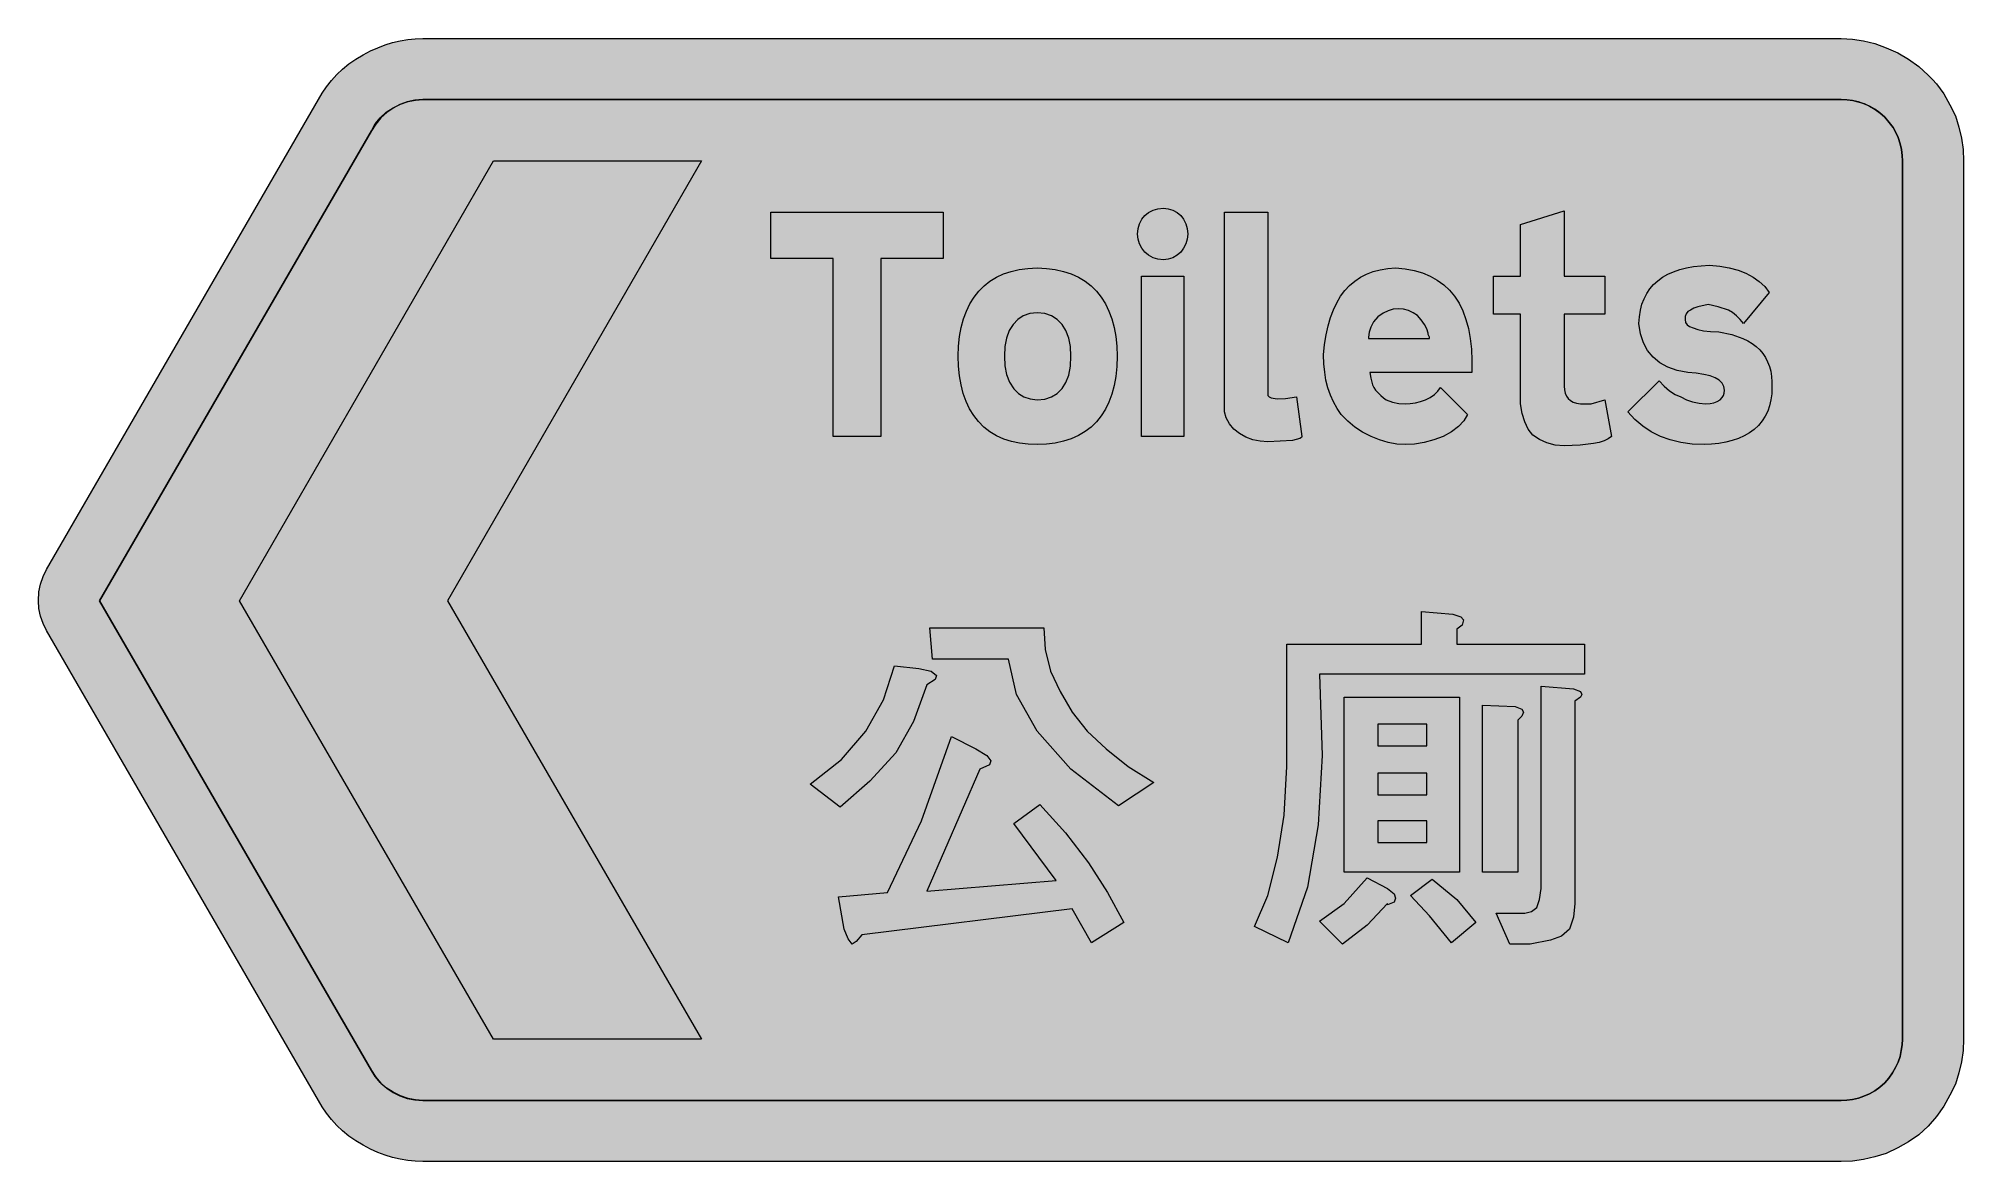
# Model space of a CAD drawing. Header units: metres. Extents: x 72 to 497, y 15 to 264.
import ezdxf

# ---------------------------------------------------------------- set-up
doc = ezdxf.new("R2010")
doc.units = ezdxf.units.M
for name, color, linetype, true_color in [('FILL_BLACK_000000', 7, 'Continuous', 0x000000), ('FILL_BLUE_0000FF', 7, 'Continuous', 0x0000ff), ('FILL_WHITE_FFFFFF', 7, 'Continuous', 0xffffff)]:
    doc.layers.add(name, color=color, linetype=linetype, true_color=true_color)

msp = doc.modelspace()

# ---------------------------------------------------------------- hatches: boundary and pattern name
at = {"layer": 'FILL_BLACK_000000', "true_color": 0x000000}
h = msp.add_hatch(color=7, dxfattribs=at)
h.dxf.hatch_style = 1
h.paths.add_polyline_path([(218.25, 42.48), (172.35, 42.48), (116.25, 139.38), (172.35, 236.58), (218.25, 236.58), (162.15, 139.38), (218.25, 42.48)])
h = msp.add_hatch(color=7, dxfattribs=at)
h.dxf.hatch_style = 1
h.paths.add_polyline_path([(325.54, 219.27), (325.23, 218.22), (324.73, 217.26), (324.08, 216.4), (323.28, 215.69), (322.36, 215.15), (321.34, 214.8), (320.25, 214.68), (319.06, 214.8), (317.97, 215.15), (317, 215.69), (316.16, 216.4), (315.48, 217.26), (314.98, 218.22), (314.66, 219.27), (314.55, 220.38), (314.66, 221.57), (314.98, 222.66), (315.48, 223.63), (316.16, 224.47), (317, 225.15), (317.97, 225.65), (319.06, 225.97), (320.25, 226.08), (321.34, 225.97), (322.36, 225.65), (323.28, 225.15), (324.08, 224.47), (324.73, 223.63), (325.23, 222.66), (325.54, 221.57), (325.65, 220.38), (325.54, 219.27)])
h = msp.add_hatch(color=7, dxfattribs=at)
h.dxf.hatch_style = 1
h.paths.add_polyline_path([(417.75, 211.08), (417.75, 202.68), (408.75, 202.68), (408.75, 186.78), (408.81, 185.94), (408.97, 185.2), (409.26, 184.59), (409.65, 184.08), (410.16, 183.64), (410.78, 183.25), (411.51, 182.98), (412.35, 182.88), (414.75, 182.88), (417.75, 183.78), (419.25, 175.68), (418.49, 175.16), (417.57, 174.72), (416.48, 174.36), (415.24, 174.07), (412.29, 173.7), (408.75, 173.58), (406.79, 173.74), (404.96, 174.22), (403.31, 174.97), (401.85, 175.98), (400.84, 177.27), (400.05, 178.87), (399.49, 180.75), (399.15, 182.88), (399.15, 202.68), (393.15, 202.68), (393.15, 211.08), (399.15, 211.08), (399.15, 222.48), (408.75, 225.48), (408.75, 211.08), (417.75, 211.08)])
h = msp.add_hatch(color=7, dxfattribs=at)
h.dxf.hatch_style = 1
h.paths.add_polyline_path([(257.85, 175.68), (247.35, 175.68), (247.35, 214.98), (233.55, 214.98), (233.55, 225.18), (271.65, 225.18), (271.65, 214.98), (257.85, 214.98), (257.85, 175.68)])
h = msp.add_hatch(color=7, dxfattribs=at)
h.dxf.hatch_style = 1
h.paths.add_polyline_path([(343.35, 186.48), (343.35, 186.18), (343.35, 184.98), (343.35, 184.68), (343.65, 184.38), (344.08, 184.17), (345.37, 183.97), (347.23, 184.05), (349.65, 184.38), (350.85, 175.68), (350.73, 175.45), (350.36, 175.23), (348.75, 174.78), (343.35, 174.48), (341.61, 174.59), (339.98, 174.93), (338.46, 175.49), (337.05, 176.28), (335.82, 177.28), (334.84, 178.45), (334.14, 179.74), (333.75, 181.08), (333.75, 182.28), (333.75, 183.18), (333.75, 183.48), (333.75, 225.18), (343.35, 225.18), (343.35, 186.48)])
h = msp.add_hatch(color=7, dxfattribs=at)
h.dxf.hatch_style = 1
h.paths.add_polyline_path([(309.76, 188.92), (309.39, 186.9), (308.89, 185.02), (308.24, 183.27), (307.46, 181.67), (306.53, 180.22), (305.48, 178.9), (304.28, 177.74), (302.96, 176.73), (301.51, 175.86), (299.93, 175.15), (298.22, 174.6), (296.38, 174.2), (294.43, 173.96), (292.35, 173.88), (290.37, 173.95), (288.48, 174.17), (286.69, 174.54), (285, 175.08), (283.43, 175.78), (281.97, 176.66), (280.64, 177.73), (279.45, 178.98), (278.4, 180.3), (277.48, 181.78), (276.71, 183.4), (276.07, 185.17), (275.58, 187.06), (275.23, 189.06), (275.02, 191.17), (274.95, 193.38), (275.02, 195.63), (275.24, 197.75), (275.6, 199.75), (276.11, 201.62), (276.75, 203.35), (277.53, 204.96), (278.44, 206.42), (279.49, 207.74), (280.66, 208.92), (281.97, 209.95), (283.4, 210.83), (284.95, 211.56), (286.62, 212.13), (288.42, 212.55), (290.33, 212.8), (292.35, 212.88), (294.43, 212.8), (296.38, 212.55), (298.22, 212.13), (299.93, 211.56), (301.51, 210.83), (302.96, 209.95), (304.28, 208.92), (305.48, 207.74), (306.53, 206.42), (307.46, 204.96), (308.24, 203.35), (308.89, 201.62), (309.39, 199.75), (309.76, 197.75), (309.98, 195.63), (310.05, 193.38), (309.98, 191.08), (309.76, 188.92)])
h.paths.add_polyline_path([(299.35, 197.41), (298.74, 199.05), (297.9, 200.43), (296.83, 201.52), (295.55, 202.32), (294.05, 202.81), (292.35, 202.98), (290.75, 202.81), (289.33, 202.32), (288.09, 201.52), (287.06, 200.43), (286.24, 199.05), (285.64, 197.41), (285.27, 195.52), (285.15, 193.38), (285.27, 191.24), (285.64, 189.33), (286.29, 187.64), (287.25, 186.18), (288.26, 185.17), (289.46, 184.42), (290.84, 183.94), (292.35, 183.78), (294.05, 183.93), (295.55, 184.39), (296.83, 185.16), (297.9, 186.22), (298.74, 187.57), (299.35, 189.22), (299.72, 191.16), (299.85, 193.38), (299.72, 195.52), (299.35, 197.41)], flags=16)
h = msp.add_hatch(color=7, dxfattribs=at)
h.dxf.hatch_style = 1
h.paths.add_polyline_path([(366.04, 188.54), (366.45, 187.08), (366.73, 186.45), (367.13, 185.88), (368.25, 184.68), (368.84, 184.17), (369.47, 183.77), (370.84, 183.22), (372.26, 182.95), (373.65, 182.88), (374.77, 182.94), (375.9, 183.1), (377.03, 183.39), (378.15, 183.78), (379.21, 184.29), (380.14, 184.9), (380.89, 185.64), (381.45, 186.48), (387.45, 180.48), (386.61, 179.14), (385.42, 177.85), (383.91, 176.68), (382.05, 175.68), (379.98, 174.89), (377.85, 174.33), (375.72, 173.99), (373.65, 173.88), (371.8, 173.99), (369.9, 174.33), (368, 174.89), (366.15, 175.68), (364.23, 176.64), (362.51, 177.74), (360.96, 179.01), (359.55, 180.48), (358.61, 181.86), (357.8, 183.3), (357.13, 184.81), (356.59, 186.4), (356.17, 188.08), (355.88, 189.85), (355.71, 191.71), (355.65, 193.68), (355.87, 195.97), (356.2, 198.11), (356.63, 200.11), (357.16, 201.95), (357.8, 203.66), (358.55, 205.21), (359.39, 206.63), (360.34, 207.89), (361.39, 209.02), (362.54, 210), (363.79, 210.83), (365.14, 211.53), (366.59, 212.08), (368.15, 212.49), (369.8, 212.75), (371.55, 212.88), (373.67, 212.68), (375.66, 212.32), (377.5, 211.79), (379.2, 211.08), (380.75, 210.22), (382.17, 209.18), (383.44, 207.98), (384.56, 206.62), (385.55, 205.09), (386.38, 203.39), (387.08, 201.53), (387.62, 199.51), (388.03, 197.32), (388.28, 194.97), (388.39, 192.46), (388.35, 189.78), (365.85, 189.78), (366.04, 188.54)])
h.paths.add_polyline_path([(379.05, 197.58), (378.75, 198.18), (378.75, 198.48), (378.42, 199.43), (377.89, 200.43), (377.19, 201.43), (376.35, 202.38), (375.4, 202.99), (374.36, 203.47), (373.27, 203.77), (372.15, 203.88), (371.02, 203.77), (369.9, 203.43), (368.77, 202.87), (367.65, 202.08), (366.69, 200.95), (366.04, 199.83), (365.67, 198.7), (365.55, 197.58), (365.55, 197.28), (379.05, 197.28), (379.05, 197.58)], flags=16)
h = msp.add_hatch(color=7, dxfattribs=at)
h.dxf.hatch_style = 1
h.paths.add_polyline_path([(454.59, 185.06), (454.42, 183.72), (454.13, 182.46), (453.71, 181.27), (453.17, 180.15), (452.5, 179.1), (451.69, 178.11), (450.75, 177.18), (449.68, 176.44), (448.51, 175.78), (447.24, 175.21), (445.88, 174.74), (444.43, 174.37), (442.9, 174.1), (441.31, 173.94), (439.65, 173.88), (437.02, 173.99), (434.54, 174.33), (432.2, 174.89), (430.01, 175.68), (427.98, 176.69), (426.11, 177.93), (424.4, 179.39), (422.85, 181.08), (429.75, 187.98), (430.88, 186.74), (432.04, 185.73), (433.25, 184.94), (434.55, 184.38), (435.77, 183.77), (437.14, 183.29), (438.56, 182.99), (439.95, 182.88), (440.97, 182.94), (441.83, 183.1), (442.57, 183.39), (443.25, 183.78), (443.64, 184.23), (443.93, 184.72), (444.09, 185.26), (444.15, 185.88), (444.02, 186.72), (443.64, 187.46), (443.01, 188.09), (442.13, 188.62), (440.99, 189.05), (439.59, 189.38), (437.95, 189.62), (436.05, 189.78), (433.72, 190.24), (431.66, 190.96), (429.89, 191.93), (428.4, 193.15), (427.19, 194.63), (426.26, 196.36), (425.62, 198.34), (425.25, 200.58), (425.37, 202.11), (425.6, 203.53), (425.95, 204.86), (426.42, 206.1), (427.01, 207.23), (427.71, 208.27), (428.52, 209.22), (429.45, 210.07), (430.49, 210.82), (431.64, 211.48), (432.91, 212.05), (434.28, 212.52), (435.76, 212.9), (437.35, 213.18), (439.05, 213.38), (440.85, 213.48), (443.13, 213.28), (445.23, 212.92), (447.16, 212.4), (448.91, 211.72), (450.48, 210.88), (451.86, 209.89), (453.05, 208.76), (454.05, 207.48), (448.35, 200.58), (447.62, 201.47), (446.81, 202.3), (445.95, 203.03), (445.05, 203.58), (442.8, 204.29), (440.55, 204.78), (438.26, 204.29), (437.39, 203.98), (436.65, 203.58), (436.08, 203.25), (435.71, 202.75), (435.51, 202.15), (435.45, 201.48), (435.56, 200.86), (435.9, 200.35), (436.46, 199.96), (437.25, 199.68), (438.27, 199.29), (439.54, 199), (441.09, 198.84), (442.95, 198.78), (445.79, 198.19), (448.24, 197.32), (449.31, 196.79), (450.29, 196.18), (451.17, 195.51), (451.95, 194.77), (452.63, 193.96), (453.22, 193.09), (453.7, 192.15), (454.09, 191.14), (454.38, 190.07), (454.57, 188.94), (454.66, 187.74), (454.65, 186.48), (454.59, 185.06)])
h = msp.add_hatch(color=7, dxfattribs=at)
h.dxf.hatch_style = 1
h.paths.add_polyline_path([(315.45, 175.68), (315.45, 211.08), (324.75, 211.08), (324.75, 175.68), (315.45, 175.68)])
h = msp.add_hatch(color=7, dxfattribs=at)
h.dxf.hatch_style = 1
h.paths.add_polyline_path([(377.25, 129.78), (377.25, 136.98), (384.15, 136.38), (385.95, 135.78), (386.55, 135.18), (386.25, 133.98), (385.05, 133.08), (385.05, 129.78), (413.25, 129.78), (413.25, 123.18), (354.75, 123.18), (355.35, 105.18), (354.45, 89.88), (352.05, 76.08), (347.85, 63.78), (340.35, 67.38), (343.35, 74.28), (345.45, 82.68), (346.95, 91.98), (347.55, 102.78), (347.55, 129.78), (377.25, 129.78)])
h = msp.add_hatch(color=7, dxfattribs=at)
h.dxf.hatch_style = 1
h.paths.add_polyline_path([(293.85, 133.38), (294.15, 128.58), (295.35, 123.78), (297.45, 119.28), (300.15, 114.78), (303.45, 110.58), (307.65, 106.68), (312.45, 102.78), (318.15, 99.18), (310.35, 94.08), (299.85, 102.18), (292.35, 110.58), (287.85, 118.68), (286.05, 126.48), (269.25, 126.48), (268.65, 133.38), (293.85, 133.38)])
h = msp.add_hatch(color=7, dxfattribs=at)
h.dxf.hatch_style = 1
h.paths.add_polyline_path([(268.95, 123.78), (270.15, 122.88), (269.85, 121.98), (268.05, 120.78), (265.05, 112.68), (261.15, 105.78), (255.45, 99.48), (248.85, 93.78), (242.25, 98.88), (249.15, 104.28), (254.55, 110.58), (258.45, 117.48), (260.85, 124.98), (266.25, 124.38), (268.95, 123.78)])
h = msp.add_hatch(color=7, dxfattribs=at)
h.dxf.hatch_style = 1
h.paths.add_polyline_path([(410.85, 119.88), (412.35, 119.28), (412.65, 118.68), (412.35, 118.08), (411.15, 117.18), (411.15, 72.48), (410.85, 69.48), (409.95, 66.78), (408.15, 65.28), (405.75, 64.38), (401.25, 63.48), (396.75, 63.48), (393.75, 70.38), (400.05, 70.38), (401.55, 70.68), (402.75, 71.58), (403.35, 73.38), (403.65, 75.78), (403.65, 120.48), (410.85, 119.88)])
h = msp.add_hatch(color=7, dxfattribs=at)
h.dxf.hatch_style = 1
h.paths.add_polyline_path([(360.15, 118.08), (385.65, 118.08), (385.65, 79.38), (360.15, 79.38), (360.15, 118.08)])
h.paths.add_polyline_path([(367.65, 107.28), (378.45, 107.28), (378.45, 112.08), (367.65, 112.08), (367.65, 107.28)], flags=16)
h.paths.add_polyline_path([(367.65, 101.28), (367.65, 96.48), (378.45, 96.48), (378.45, 101.28), (367.65, 101.28)], flags=16)
h.paths.add_polyline_path([(378.45, 90.78), (367.65, 90.78), (367.65, 85.98), (378.45, 85.98), (378.45, 90.78)], flags=16)
h = msp.add_hatch(color=7, dxfattribs=at)
h.dxf.hatch_style = 1
h.paths.add_polyline_path([(397.95, 115.98), (399.45, 115.38), (399.75, 114.78), (399.45, 113.88), (398.55, 112.98), (398.55, 79.38), (390.75, 79.38), (390.75, 116.28), (397.95, 115.98)])
h = msp.add_hatch(color=7, dxfattribs=at)
h.dxf.hatch_style = 1
h.paths.add_polyline_path([(281.25, 105.18), (282.15, 103.98), (281.85, 103.08), (279.75, 102.18), (268.05, 75.18), (296.55, 77.58), (287.25, 90.18), (292.95, 94.38), (298.65, 88.08), (303.75, 81.48), (307.95, 74.88), (311.55, 68.28), (304.35, 63.78), (300.15, 71.28), (253.65, 65.58), (252.45, 64.08), (251.55, 63.48), (250.65, 64.68), (249.75, 66.78), (248.55, 73.98), (259.35, 74.88), (266.85, 90.78), (273.45, 109.38), (278.85, 106.68), (281.25, 105.18)])
h = msp.add_hatch(color=7, dxfattribs=at)
h.dxf.hatch_style = 1
h.paths.add_polyline_path([(371.25, 74.58), (371.55, 73.68), (371.25, 72.78), (369.75, 72.18), (369.75, 72.48), (365.25, 67.68), (359.85, 63.48), (354.75, 68.58), (360.15, 72.48), (365.25, 78.18), (369.75, 75.78), (371.25, 74.58)])
h = msp.add_hatch(color=7, dxfattribs=at)
h.dxf.hatch_style = 1
h.paths.add_polyline_path([(385.05, 73.38), (389.25, 68.28), (383.85, 63.78), (379.05, 69.78), (374.85, 74.28), (379.65, 77.88), (385.05, 73.38)])
at = {"layer": 'FILL_BLUE_0000FF', "true_color": 0x0000ff}
h = msp.add_hatch(color=7, dxfattribs=at)
h.dxf.hatch_style = 1
h.paths.add_polyline_path([(472.42, 263.46), (474.9, 263.09), (477.38, 262.44), (479.85, 261.48), (482.44, 260.42), (484.84, 259.04), (487.06, 257.39), (489.15, 255.48), (490.12, 254.54), (491.02, 253.53), (492.6, 251.32), (493.96, 248.94), (495.15, 246.48), (495.94, 244), (496.5, 241.53), (496.84, 239.05), (496.95, 236.58), (496.95, 42.48), (496.84, 40), (496.5, 37.53), (495.94, 35.05), (495.15, 32.58), (493.96, 30.11), (492.6, 27.7), (491.02, 25.41), (489.15, 23.28), (487.06, 21.41), (484.84, 19.83), (482.44, 18.47), (479.85, 17.28), (477.38, 16.49), (474.9, 15.93), (472.42, 15.59), (469.95, 15.48), (156.75, 15.48), (155.06, 15.54), (153.38, 15.7), (151.7, 15.99), (150.04, 16.38), (148.39, 16.89), (146.75, 17.5), (145.14, 18.24), (143.55, 19.08), (141.92, 20.03), (140.4, 21.09), (138.99, 22.24), (137.7, 23.47), (136.52, 24.77), (135.45, 26.13), (134.49, 27.53), (133.65, 28.98), (73.65, 132.78), (72.86, 134.36), (72.3, 135.97), (71.96, 137.63), (71.85, 139.38), (71.96, 141.3), (72.3, 143.05), (72.86, 144.7), (73.65, 146.28), (133.65, 250.08), (134.49, 251.53), (135.45, 252.93), (136.52, 254.29), (137.7, 255.59), (138.99, 256.82), (140.4, 257.97), (141.92, 259.03), (143.55, 259.98), (145.14, 260.82), (146.75, 261.55), (148.39, 262.17), (150.04, 262.68), (151.7, 263.07), (153.38, 263.35), (155.06, 263.52), (156.75, 263.58), (469.95, 263.58), (472.42, 263.46)])
h.paths.add_polyline_path([(153.28, 249.59), (151.67, 249), (150.15, 248.2), (148.75, 247.21), (147.47, 246.03), (146.33, 244.68), (145.35, 243.18), (85.35, 139.38), (145.35, 35.58), (146.33, 34.09), (147.47, 32.78), (148.75, 31.65), (150.15, 30.7), (151.67, 29.96), (153.28, 29.42), (154.98, 29.09), (156.75, 28.98), (469.95, 28.98), (471.2, 29.04), (472.46, 29.21), (473.73, 29.5), (474.97, 29.92), (476.2, 30.46), (477.37, 31.13), (478.5, 31.94), (479.55, 32.88), (480.49, 33.93), (481.3, 35.05), (481.97, 36.23), (482.51, 37.45), (482.93, 38.7), (483.22, 39.97), (483.39, 41.23), (483.45, 42.48), (483.45, 236.58), (483.39, 237.76), (483.23, 239.02), (482.94, 240.33), (482.55, 241.68), (482.04, 242.8), (481.39, 243.93), (480.57, 245.05), (479.55, 246.18), (478.5, 247.12), (477.37, 247.93), (476.2, 248.6), (474.97, 249.14), (473.73, 249.56), (472.46, 249.85), (471.2, 250.02), (469.95, 250.08), (156.75, 250.08), (154.98, 249.96), (153.28, 249.59)], flags=16)
at = {"layer": 'FILL_WHITE_FFFFFF', "true_color": 0xffffff}
h = msp.add_hatch(color=7, dxfattribs=at)
h.dxf.hatch_style = 1
h.paths.add_polyline_path([(469.95, 250.08), (471.25, 250.02), (472.5, 249.85), (475.05, 249.18), (476.22, 248.63), (477.41, 247.9), (478.55, 247.07), (479.55, 246.18), (480.57, 245.05), (481.39, 243.93), (482.04, 242.8), (482.55, 241.68), (482.94, 240.33), (483.23, 239.02), (483.39, 237.76), (483.45, 236.58), (483.45, 42.48), (483.39, 41.23), (483.22, 39.97), (482.93, 38.7), (482.51, 37.45), (481.97, 36.23), (481.3, 35.05), (480.49, 33.93), (479.55, 32.88), (478.5, 31.94), (477.37, 31.13), (476.2, 30.46), (474.97, 29.92), (473.73, 29.5), (472.46, 29.21), (471.2, 29.04), (469.95, 28.98), (156.75, 28.98), (155.13, 29.09), (153.45, 29.43), (151.77, 29.99), (150.15, 30.78), (148.64, 31.78), (147.3, 32.95), (146.18, 34.24), (145.35, 35.58), (85.35, 139.38), (145.35, 243.18), (146.18, 244.69), (147.3, 246.07), (148.64, 247.27), (150.15, 248.28), (151.77, 249.07), (153.45, 249.63), (155.13, 249.97), (156.75, 250.08), (469.95, 250.08)])

# ---------------------------------------------------------------- linework, layer by layer
at = {"layer": 'FILL_BLACK_000000', "lineweight": 0, "true_color": 0x000000}
for points in [[(218.25, 42.48), (172.35, 42.48), (116.25, 139.38), (172.35, 236.58), (218.25, 236.58), (162.15, 139.38)], [(325.54, 219.27), (325.23, 218.22), (324.73, 217.26), (324.08, 216.4), (323.28, 215.69), (322.36, 215.15), (321.34, 214.8), (320.25, 214.68), (319.06, 214.8), (317.97, 215.15), (317, 215.69), (316.16, 216.4), (315.48, 217.26), (314.98, 218.22), (314.66, 219.27), (314.55, 220.38), (314.66, 221.57), (314.98, 222.66), (315.48, 223.63), (316.16, 224.47), (317, 225.15), (317.97, 225.65), (319.06, 225.97), (320.25, 226.08), (321.34, 225.97), (322.36, 225.65), (323.28, 225.15), (324.08, 224.47), (324.73, 223.63), (325.23, 222.66), (325.54, 221.57), (325.65, 220.38)], [(417.75, 211.08), (417.75, 202.68), (408.75, 202.68), (408.75, 186.78), (408.81, 185.94), (408.97, 185.2), (409.26, 184.59), (409.65, 184.08), (410.16, 183.64), (410.78, 183.25), (411.51, 182.98), (412.35, 182.88), (414.75, 182.88), (417.75, 183.78), (419.25, 175.68), (418.49, 175.16), (417.57, 174.72), (416.48, 174.36), (415.24, 174.07), (412.29, 173.7), (408.75, 173.58), (406.79, 173.74), (404.96, 174.22), (403.31, 174.97), (401.85, 175.98), (400.84, 177.27), (400.05, 178.87), (399.49, 180.75), (399.15, 182.88), (399.15, 202.68), (393.15, 202.68), (393.15, 211.08), (399.15, 211.08), (399.15, 222.48), (408.75, 225.48), (408.75, 211.08)], [(257.85, 175.68), (247.35, 175.68), (247.35, 214.98), (233.55, 214.98), (233.55, 225.18), (271.65, 225.18), (271.65, 214.98), (257.85, 214.98)], [(343.35, 186.48), (343.35, 186.18), (343.35, 184.98), (343.35, 184.68), (343.65, 184.38), (344.08, 184.17), (345.37, 183.97), (347.23, 184.05), (349.65, 184.38), (350.85, 175.68), (350.73, 175.45), (350.36, 175.23), (348.75, 174.78), (343.35, 174.48), (341.61, 174.59), (339.98, 174.93), (338.46, 175.49), (337.05, 176.28), (335.82, 177.28), (334.84, 178.45), (334.14, 179.74), (333.75, 181.08), (333.75, 182.28), (333.75, 183.18), (333.75, 183.48), (333.75, 225.18), (343.35, 225.18)], [(309.76, 188.92), (309.39, 186.9), (308.89, 185.02), (308.24, 183.27), (307.46, 181.67), (306.53, 180.22), (305.48, 178.9), (304.28, 177.74), (302.96, 176.73), (301.51, 175.86), (299.93, 175.15), (298.22, 174.6), (296.38, 174.2), (294.43, 173.96), (292.35, 173.88), (290.37, 173.95), (288.48, 174.17), (286.69, 174.54), (285, 175.08), (283.43, 175.78), (281.97, 176.66), (280.64, 177.73), (279.45, 178.98), (278.4, 180.3), (277.48, 181.78), (276.71, 183.4), (276.07, 185.17), (275.58, 187.06), (275.23, 189.06), (275.02, 191.17), (274.95, 193.38), (275.02, 195.63), (275.24, 197.75), (275.6, 199.75), (276.11, 201.62), (276.75, 203.35), (277.53, 204.96), (278.44, 206.42), (279.49, 207.74), (280.66, 208.92), (281.97, 209.95), (283.4, 210.83), (284.95, 211.56), (286.62, 212.13), (288.42, 212.55), (290.33, 212.8), (292.35, 212.88), (294.43, 212.8), (296.38, 212.55), (298.22, 212.13), (299.93, 211.56), (301.51, 210.83), (302.96, 209.95), (304.28, 208.92), (305.48, 207.74), (306.53, 206.42), (307.46, 204.96), (308.24, 203.35), (308.89, 201.62), (309.39, 199.75), (309.76, 197.75), (309.98, 195.63), (310.05, 193.38), (309.98, 191.08)], [(366.04, 188.54), (366.45, 187.08), (366.73, 186.45), (367.13, 185.88), (368.25, 184.68), (368.84, 184.17), (369.47, 183.77), (370.84, 183.22), (372.26, 182.95), (373.65, 182.88), (374.77, 182.94), (375.9, 183.1), (377.03, 183.39), (378.15, 183.78), (379.21, 184.29), (380.14, 184.9), (380.89, 185.64), (381.45, 186.48), (387.45, 180.48), (386.61, 179.14), (385.42, 177.85), (383.91, 176.68), (382.05, 175.68), (379.98, 174.89), (377.85, 174.33), (375.72, 173.99), (373.65, 173.88), (371.8, 173.99), (369.9, 174.33), (368, 174.89), (366.15, 175.68), (364.23, 176.64), (362.51, 177.74), (360.96, 179.01), (359.55, 180.48), (358.61, 181.86), (357.8, 183.3), (357.13, 184.81), (356.59, 186.4), (356.17, 188.08), (355.88, 189.85), (355.71, 191.71), (355.65, 193.68), (355.87, 195.97), (356.2, 198.11), (356.63, 200.11), (357.16, 201.95), (357.8, 203.66), (358.55, 205.21), (359.39, 206.63), (360.34, 207.89), (361.39, 209.02), (362.54, 210), (363.79, 210.83), (365.14, 211.53), (366.59, 212.08), (368.15, 212.49), (369.8, 212.75), (371.55, 212.88), (373.67, 212.68), (375.66, 212.32), (377.5, 211.79), (379.2, 211.08), (380.75, 210.22), (382.17, 209.18), (383.44, 207.98), (384.56, 206.62), (385.55, 205.09), (386.38, 203.39), (387.08, 201.53), (387.62, 199.51), (388.03, 197.32), (388.28, 194.97), (388.39, 192.46), (388.35, 189.78), (365.85, 189.78)], [(454.59, 185.06), (454.42, 183.72), (454.13, 182.46), (453.71, 181.27), (453.17, 180.15), (452.5, 179.1), (451.69, 178.11), (450.75, 177.18), (449.68, 176.44), (448.51, 175.78), (447.24, 175.21), (445.88, 174.74), (444.43, 174.37), (442.9, 174.1), (441.31, 173.94), (439.65, 173.88), (437.02, 173.99), (434.54, 174.33), (432.2, 174.89), (430.01, 175.68), (427.98, 176.69), (426.11, 177.93), (424.4, 179.39), (422.85, 181.08), (429.75, 187.98), (430.88, 186.74), (432.04, 185.73), (433.25, 184.94), (434.55, 184.38), (435.77, 183.77), (437.14, 183.29), (438.56, 182.99), (439.95, 182.88), (440.97, 182.94), (441.83, 183.1), (442.57, 183.39), (443.25, 183.78), (443.64, 184.23), (443.93, 184.72), (444.09, 185.26), (444.15, 185.88), (444.02, 186.72), (443.64, 187.46), (443.01, 188.09), (442.13, 188.62), (440.99, 189.05), (439.59, 189.38), (437.95, 189.62), (436.05, 189.78), (433.72, 190.24), (431.66, 190.96), (429.89, 191.93), (428.4, 193.15), (427.19, 194.63), (426.26, 196.36), (425.62, 198.34), (425.25, 200.58), (425.37, 202.11), (425.6, 203.53), (425.95, 204.86), (426.42, 206.1), (427.01, 207.23), (427.71, 208.27), (428.52, 209.22), (429.45, 210.07), (430.49, 210.82), (431.64, 211.48), (432.91, 212.05), (434.28, 212.52), (435.76, 212.9), (437.35, 213.18), (439.05, 213.38), (440.85, 213.48), (443.13, 213.28), (445.23, 212.92), (447.16, 212.4), (448.91, 211.72), (450.48, 210.88), (451.86, 209.89), (453.05, 208.76), (454.05, 207.48), (448.35, 200.58), (447.62, 201.47), (446.81, 202.3), (445.95, 203.03), (445.05, 203.58), (442.8, 204.29), (440.55, 204.78), (438.26, 204.29), (437.39, 203.98), (436.65, 203.58), (436.08, 203.25), (435.71, 202.75), (435.51, 202.15), (435.45, 201.48), (435.56, 200.86), (435.9, 200.35), (436.46, 199.96), (437.25, 199.68), (438.27, 199.29), (439.54, 199), (441.09, 198.84), (442.95, 198.78), (445.79, 198.19), (448.24, 197.32), (449.31, 196.79), (450.29, 196.18), (451.17, 195.51), (451.95, 194.77), (452.63, 193.96), (453.22, 193.09), (453.7, 192.15), (454.09, 191.14), (454.38, 190.07), (454.57, 188.94), (454.66, 187.74), (454.65, 186.48)], [(315.45, 175.68), (315.45, 211.08), (324.75, 211.08), (324.75, 175.68)], [(299.35, 197.41), (298.74, 199.05), (297.9, 200.43), (296.83, 201.52), (295.55, 202.32), (294.05, 202.81), (292.35, 202.98), (290.75, 202.81), (289.33, 202.32), (288.09, 201.52), (287.06, 200.43), (286.24, 199.05), (285.64, 197.41), (285.27, 195.52), (285.15, 193.38), (285.27, 191.24), (285.64, 189.33), (286.29, 187.64), (287.25, 186.18), (288.26, 185.17), (289.46, 184.42), (290.84, 183.94), (292.35, 183.78), (294.05, 183.93), (295.55, 184.39), (296.83, 185.16), (297.9, 186.22), (298.74, 187.57), (299.35, 189.22), (299.72, 191.16), (299.85, 193.38), (299.72, 195.52)], [(379.05, 197.58), (378.75, 198.18), (378.75, 198.48), (378.42, 199.43), (377.89, 200.43), (377.19, 201.43), (376.35, 202.38), (375.4, 202.99), (374.36, 203.47), (373.27, 203.77), (372.15, 203.88), (371.02, 203.77), (369.9, 203.43), (368.77, 202.87), (367.65, 202.08), (366.69, 200.95), (366.04, 199.83), (365.67, 198.7), (365.55, 197.58), (365.55, 197.28), (379.05, 197.28)], [(377.25, 129.78), (377.25, 136.98), (384.15, 136.38), (385.95, 135.78), (386.55, 135.18), (386.25, 133.98), (385.05, 133.08), (385.05, 129.78), (413.25, 129.78), (413.25, 123.18), (354.75, 123.18), (355.35, 105.18), (354.45, 89.88), (352.05, 76.08), (347.85, 63.78), (340.35, 67.38), (343.35, 74.28), (345.45, 82.68), (346.95, 91.98), (347.55, 102.78), (347.55, 129.78)], [(293.85, 133.38), (294.15, 128.58), (295.35, 123.78), (297.45, 119.28), (300.15, 114.78), (303.45, 110.58), (307.65, 106.68), (312.45, 102.78), (318.15, 99.18), (310.35, 94.08), (299.85, 102.18), (292.35, 110.58), (287.85, 118.68), (286.05, 126.48), (269.25, 126.48), (268.65, 133.38)], [(268.95, 123.78), (270.15, 122.88), (269.85, 121.98), (268.05, 120.78), (265.05, 112.68), (261.15, 105.78), (255.45, 99.48), (248.85, 93.78), (242.25, 98.88), (249.15, 104.28), (254.55, 110.58), (258.45, 117.48), (260.85, 124.98), (266.25, 124.38)], [(410.85, 119.88), (412.35, 119.28), (412.65, 118.68), (412.35, 118.08), (411.15, 117.18), (411.15, 72.48), (410.85, 69.48), (409.95, 66.78), (408.15, 65.28), (405.75, 64.38), (401.25, 63.48), (396.75, 63.48), (393.75, 70.38), (400.05, 70.38), (401.55, 70.68), (402.75, 71.58), (403.35, 73.38), (403.65, 75.78), (403.65, 120.48)], [(360.15, 118.08), (385.65, 118.08), (385.65, 79.38), (360.15, 79.38)], [(397.95, 115.98), (399.45, 115.38), (399.75, 114.78), (399.45, 113.88), (398.55, 112.98), (398.55, 79.38), (390.75, 79.38), (390.75, 116.28)], [(367.65, 107.28), (378.45, 107.28), (378.45, 112.08), (367.65, 112.08)], [(281.25, 105.18), (282.15, 103.98), (281.85, 103.08), (279.75, 102.18), (268.05, 75.18), (296.55, 77.58), (287.25, 90.18), (292.95, 94.38), (298.65, 88.08), (303.75, 81.48), (307.95, 74.88), (311.55, 68.28), (304.35, 63.78), (300.15, 71.28), (253.65, 65.58), (252.45, 64.08), (251.55, 63.48), (250.65, 64.68), (249.75, 66.78), (248.55, 73.98), (259.35, 74.88), (266.85, 90.78), (273.45, 109.38), (278.85, 106.68)], [(367.65, 101.28), (367.65, 96.48), (378.45, 96.48), (378.45, 101.28)], [(378.45, 90.78), (367.65, 90.78), (367.65, 85.98), (378.45, 85.98)], [(371.25, 74.58), (371.55, 73.68), (371.25, 72.78), (369.75, 72.18), (369.75, 72.48), (365.25, 67.68), (359.85, 63.48), (354.75, 68.58), (360.15, 72.48), (365.25, 78.18), (369.75, 75.78)], [(385.05, 73.38), (389.25, 68.28), (383.85, 63.78), (379.05, 69.78), (374.85, 74.28), (379.65, 77.88)]]:
    msp.add_lwpolyline(points, close=True, dxfattribs=at)
at = {"layer": 'FILL_BLUE_0000FF', "lineweight": 0, "true_color": 0x0000ff}
for points in [[(472.42, 263.46), (474.9, 263.09), (477.38, 262.44), (479.85, 261.48), (482.44, 260.42), (484.84, 259.04), (487.06, 257.39), (489.15, 255.48), (490.12, 254.54), (491.02, 253.53), (492.6, 251.32), (493.96, 248.94), (495.15, 246.48), (495.94, 244), (496.5, 241.53), (496.84, 239.05), (496.95, 236.58), (496.95, 42.48), (496.84, 40), (496.5, 37.53), (495.94, 35.05), (495.15, 32.58), (493.96, 30.11), (492.6, 27.7), (491.02, 25.41), (489.15, 23.28), (487.06, 21.41), (484.84, 19.83), (482.44, 18.47), (479.85, 17.28), (477.38, 16.49), (474.9, 15.93), (472.42, 15.59), (469.95, 15.48), (156.75, 15.48), (155.06, 15.54), (153.38, 15.7), (151.7, 15.99), (150.04, 16.38), (148.39, 16.89), (146.75, 17.5), (145.14, 18.24), (143.55, 19.08), (141.92, 20.03), (140.4, 21.09), (138.99, 22.24), (137.7, 23.47), (136.52, 24.77), (135.45, 26.13), (134.49, 27.53), (133.65, 28.98), (73.65, 132.78), (72.86, 134.36), (72.3, 135.97), (71.96, 137.63), (71.85, 139.38), (71.96, 141.3), (72.3, 143.05), (72.86, 144.7), (73.65, 146.28), (133.65, 250.08), (134.49, 251.53), (135.45, 252.93), (136.52, 254.29), (137.7, 255.59), (138.99, 256.82), (140.4, 257.97), (141.92, 259.03), (143.55, 259.98), (145.14, 260.82), (146.75, 261.55), (148.39, 262.17), (150.04, 262.68), (151.7, 263.07), (153.38, 263.35), (155.06, 263.52), (156.75, 263.58), (469.95, 263.58)], [(153.28, 249.59), (151.67, 249), (150.15, 248.2), (148.75, 247.21), (147.47, 246.03), (146.33, 244.68), (145.35, 243.18), (85.35, 139.38), (145.35, 35.58), (146.33, 34.09), (147.47, 32.78), (148.75, 31.65), (150.15, 30.7), (151.67, 29.96), (153.28, 29.42), (154.98, 29.09), (156.75, 28.98), (469.95, 28.98), (471.2, 29.04), (472.46, 29.21), (473.73, 29.5), (474.97, 29.92), (476.2, 30.46), (477.37, 31.13), (478.5, 31.94), (479.55, 32.88), (480.49, 33.93), (481.3, 35.05), (481.97, 36.23), (482.51, 37.45), (482.93, 38.7), (483.22, 39.97), (483.39, 41.23), (483.45, 42.48), (483.45, 236.58), (483.39, 237.76), (483.23, 239.02), (482.94, 240.33), (482.55, 241.68), (482.04, 242.8), (481.39, 243.93), (480.57, 245.05), (479.55, 246.18), (478.5, 247.12), (477.37, 247.93), (476.2, 248.6), (474.97, 249.14), (473.73, 249.56), (472.46, 249.85), (471.2, 250.02), (469.95, 250.08), (156.75, 250.08), (154.98, 249.96)]]:
    msp.add_lwpolyline(points, close=True, dxfattribs=at)
at = {"layer": 'FILL_WHITE_FFFFFF', "lineweight": 0, "true_color": 0xffffff}
msp.add_lwpolyline([(469.95, 250.08), (471.25, 250.02), (472.5, 249.85), (475.05, 249.18), (476.22, 248.63), (477.41, 247.9), (478.55, 247.07), (479.55, 246.18), (480.57, 245.05), (481.39, 243.93), (482.04, 242.8), (482.55, 241.68), (482.94, 240.33), (483.23, 239.02), (483.39, 237.76), (483.45, 236.58), (483.45, 42.48), (483.39, 41.23), (483.22, 39.97), (482.93, 38.7), (482.51, 37.45), (481.97, 36.23), (481.3, 35.05), (480.49, 33.93), (479.55, 32.88), (478.5, 31.94), (477.37, 31.13), (476.2, 30.46), (474.97, 29.92), (473.73, 29.5), (472.46, 29.21), (471.2, 29.04), (469.95, 28.98), (156.75, 28.98), (155.13, 29.09), (153.45, 29.43), (151.77, 29.99), (150.15, 30.78), (148.64, 31.78), (147.3, 32.95), (146.18, 34.24), (145.35, 35.58), (85.35, 139.38), (145.35, 243.18), (146.18, 244.69), (147.3, 246.07), (148.64, 247.27), (150.15, 248.28), (151.77, 249.07), (153.45, 249.63), (155.13, 249.97), (156.75, 250.08)], close=True, dxfattribs=at)

doc.saveas('drawing.dxf')
